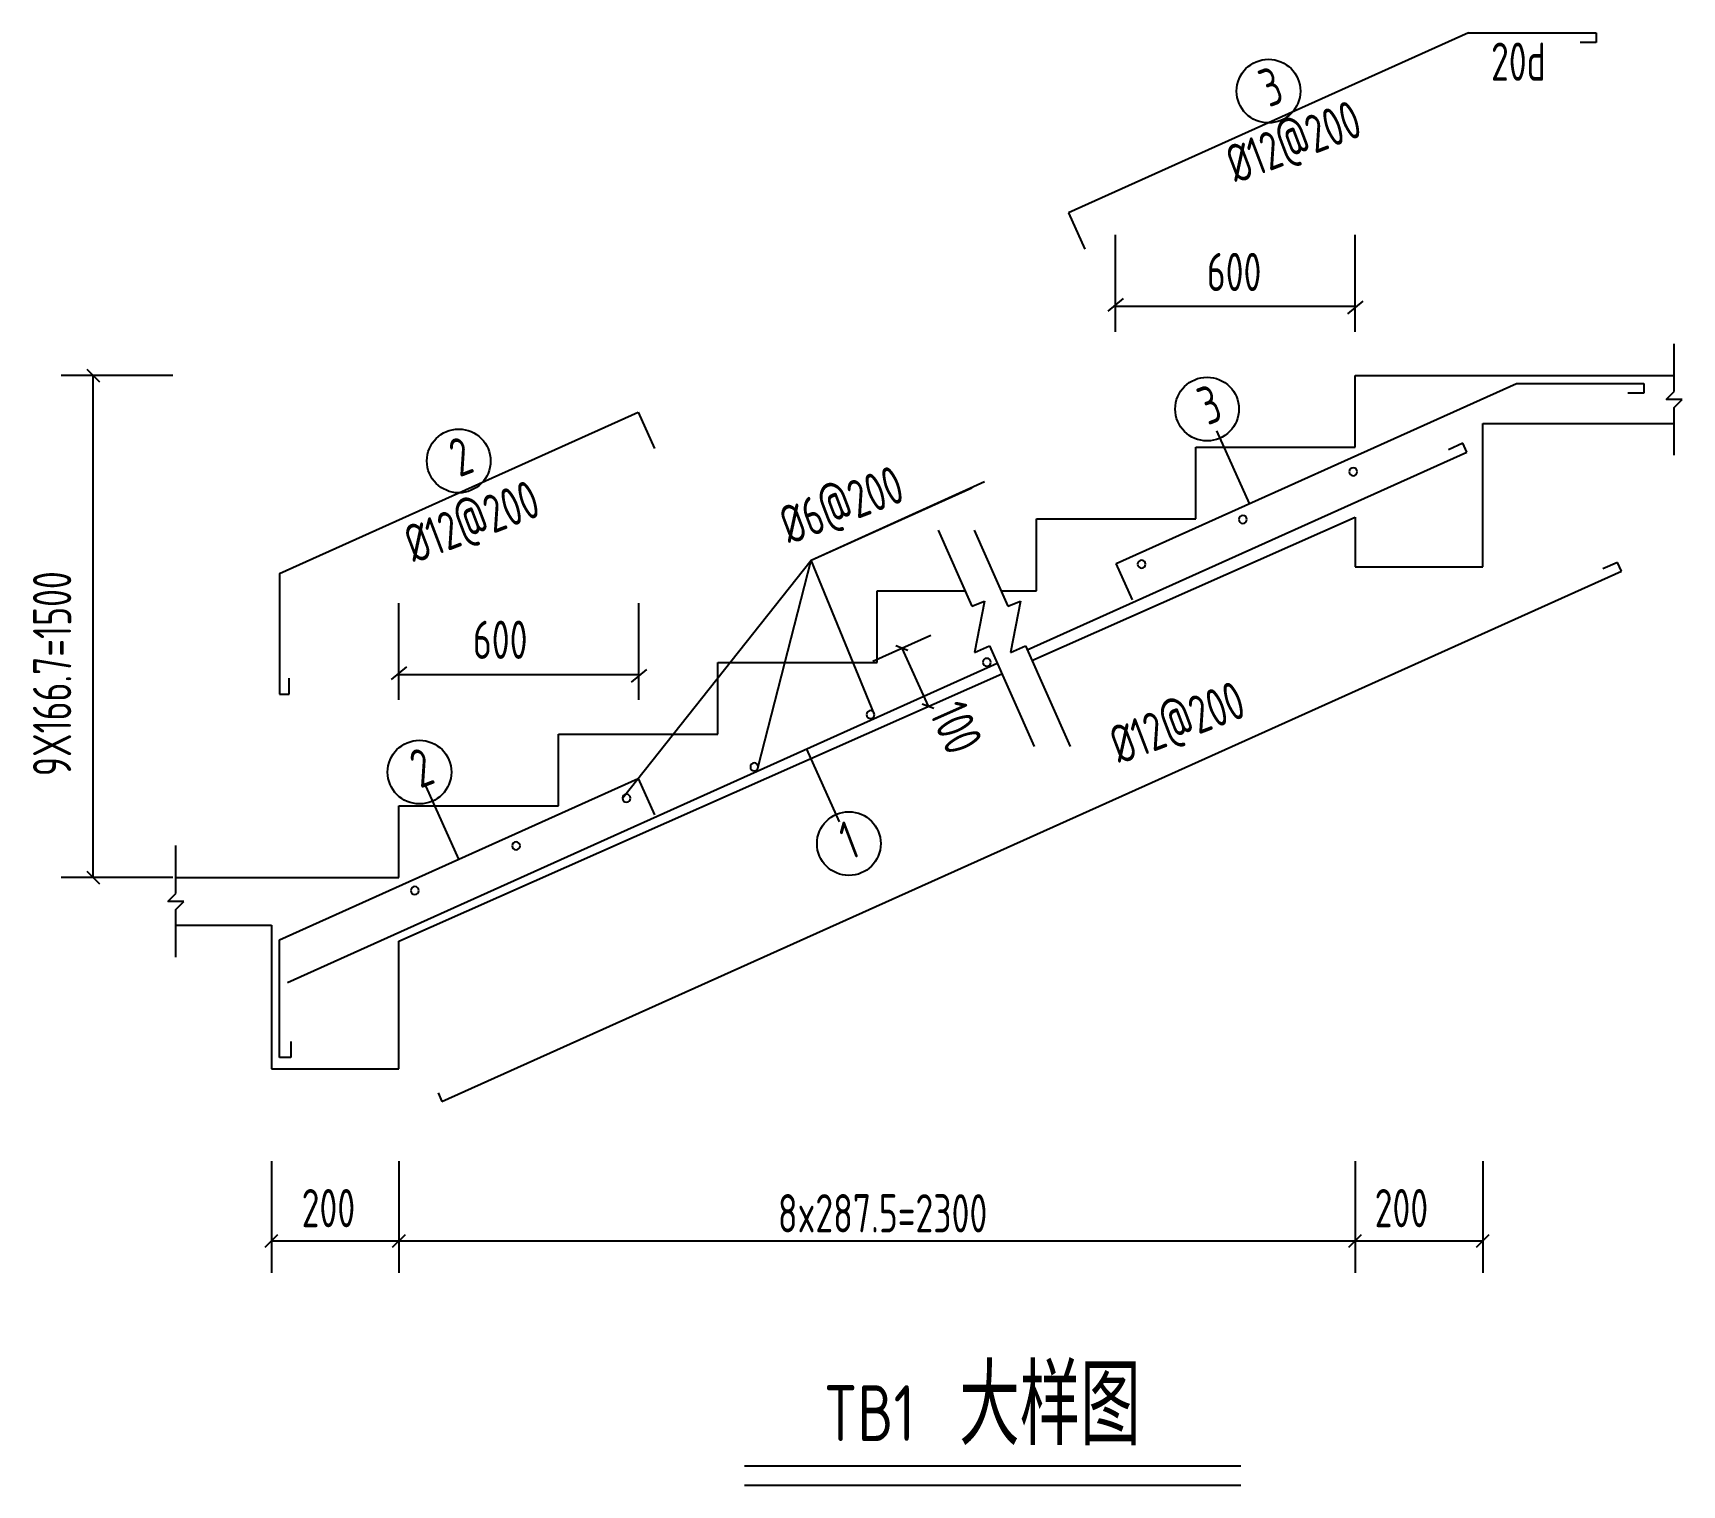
# Model space of a CAD drawing. Extents: x -84285 to -80146, y -801742 to -798096.
import ezdxf

# ---------------------------------------------------------------- set-up
doc = ezdxf.new("R2010")
doc.units = 0
doc.header["$LTSCALE"] = 1000
for name, color, linetype in [('中文', 3, 'CONTINUOUS'), ('尺寸标注', 7, 'CONTINUOUS'), ('轮廓线', 4, 'CONTINUOUS'), ('钢筋', 3, 'CONTINUOUS'), ('钢筋标注', 11, 'CONTINUOUS')]:
    doc.layers.add(name, color=color, linetype=linetype)
doc.styles.add('FSDB', font='tssdeng.shx', dxfattribs={"bigfont": 'fsdb.shx'})
doc.styles.get("Standard").update_dxf_attribs({"font": 'GBENOR', "bigfont": 'GBCBIG'})

msp = doc.modelspace()

# ---------------------------------------------------------------- linework, layer by layer
at = {"layer": '中文'}
for p, q in [((-82498.8, -801693.5, 0), (-81253.7, -801693.5, 0)), ((-82498.8, -801741.5, 0), (-81253.7, -801741.5, 0))]:
    msp.add_line(p, q, dxfattribs=at)
at = {"layer": '尺寸标注'}
for p, q in [((-81568.4, -798846.2, 0), (-81568.4, -798603, 0)), ((-80966.4, -798846.2, 0), (-80966.4, -798603, 0)), ((-81549.2, -798763, 0), (-81587.7, -798795, 0)), ((-81568.4, -798782.2, 0), (-80966.4, -798782.2, 0)), ((-81549.2, -798763, 0), (-81549.2, -798763, 0)), ((-80947.2, -798769.4, 0), (-80985.6, -798801.4, 0)), ((-84149.7, -798940.3, 0), (-84117.7, -798972.3, 0)), ((-83933.7, -798956.3, 0), (-84213.7, -798956.3, 0)), ((-84133.7, -800216.3, 0), (-84133.7, -798956.3, 0)), ((-83366.3, -799770.7, 0), (-83366.3, -799527.5, 0)), ((-82764.2, -799770.7, 0), (-82764.2, -799527.5, 0)), ((-82177.2, -799673.5, 0), (-82031.3, -799607.8, 0)), ((-82089.3, -799646.3, 0), (-82119.2, -799635, 0)), ((-82104.3, -799640.6, 0), (-82038.6, -799786.5, 0)), ((-83347.1, -799687.5, 0), (-83385.5, -799719.5, 0)), ((-83347.1, -799687.5, 0), (-83347.1, -799687.5, 0)), ((-82745, -799693.9, 0), (-82783.5, -799725.9, 0)), ((-83366.3, -799706.7, 0), (-82764.2, -799706.7, 0)), ((-82023.7, -799792.2, 0), (-82053.6, -799780.9, 0)), ((-83933.7, -800216.3, 0), (-84213.7, -800216.3, 0)), ((-84149.7, -800200.3, 0), (-84117.7, -800232.3, 0)), ((-83686.3, -800928.5, 0), (-83686.3, -801208.5, 0)), ((-83366.3, -800928.5, 0), (-83366.3, -801208.5, 0)), ((-80966.3, -800928.5, 0), (-80966.3, -801208.5, 0)), ((-80646.3, -800928.5, 0), (-80646.3, -801208.5, 0)), ((-83702.3, -801144.5, 0), (-83670.3, -801112.5, 0)), ((-83686.3, -801128.5, 0), (-83366.3, -801128.5, 0)), ((-83382.3, -801144.5, 0), (-83350.3, -801112.5, 0)), ((-83366.3, -801128.5, 0), (-80966.3, -801128.5, 0)), ((-80982.3, -801144.5, 0), (-80950.3, -801112.5, 0)), ((-80966.3, -801128.5, 0), (-80646.3, -801128.5, 0)), ((-80662.3, -801144.5, 0), (-80630.3, -801112.5, 0))]:
    msp.add_line(p, q, dxfattribs=at)
at = {"layer": '轮廓线'}
for p, q in [((-80166.3, -798996.3, 0), (-80166.3, -798876.3, 0)), ((-80966.3, -798956.3, 0), (-80806.3, -798956.3, 0)), ((-80966.3, -799136.3, 0), (-80966.3, -798956.3, 0)), ((-80806.3, -798956.3, 0), (-80166.3, -798956.3, 0)), ((-80186.3, -799016.3, 0), (-80166.3, -798996.3, 0)), ((-80146.3, -799016.3, 0), (-80186.3, -799016.3, 0)), ((-80166.3, -799036.3, 0), (-80146.3, -799016.3, 0)), ((-80166.3, -799156.3, 0), (-80166.3, -799036.3, 0)), ((-81366.3, -799136.3, 0), (-80966.3, -799136.3, 0)), ((-81366.3, -799316.3, 0), (-81366.3, -799136.3, 0)), ((-81766.3, -799316.3, 0), (-81366.3, -799316.3, 0)), ((-81766.3, -799496.3, 0), (-81766.3, -799316.3, 0)), ((-82013.2, -799344.4, 0), (-81928.5, -799535.3, 0)), ((-81922.8, -799344.4, 0), (-81838.2, -799535.3, 0)), ((-82166.3, -799676.3, 0), (-82166.3, -799496.3, 0)), ((-82166.3, -799496.3, 0), (-81945.8, -799496.3, 0)), ((-81928.5, -799535.3, 0), (-81896.5, -799522.5, 0)), ((-81896.5, -799522.5, 0), (-81922.3, -799651.7, 0)), ((-81855.5, -799496.3, 0), (-81766.3, -799496.3, 0)), ((-81838.2, -799535.3, 0), (-81806.1, -799522.5, 0)), ((-81806.1, -799522.5, 0), (-81832, -799651.7, 0)), ((-81922.3, -799651.7, 0), (-81884.4, -799634.8, 0)), ((-81884.4, -799634.8, 0), (-81772.4, -799887.3, 0)), ((-81832, -799651.7, 0), (-81794, -799634.8, 0)), ((-81794, -799634.8, 0), (-81682, -799887.3, 0)), ((-82566.3, -799676.3, 0), (-82166.3, -799676.3, 0)), ((-82566.3, -799856.3, 0), (-82566.3, -799676.3, 0)), ((-83366.3, -800376.3, 0), (-81853.2, -799705.1, 0)), ((-82966.3, -799856.3, 0), (-82566.3, -799856.3, 0)), ((-82966.3, -800036.3, 0), (-82966.3, -799856.3, 0)), ((-83366.3, -800216.3, 0), (-83366.3, -800036.3, 0)), ((-83366.3, -800036.3, 0), (-82966.3, -800036.3, 0)), ((-83926.3, -800256.3, 0), (-83926.3, -800136.3, 0)), ((-83926.3, -800216.3, 0), (-83526.3, -800216.3, 0)), ((-83526.3, -800216.3, 0), (-83366.3, -800216.3, 0)), ((-83946.3, -800276.3, 0), (-83926.3, -800256.3, 0)), ((-83906.3, -800276.3, 0), (-83946.3, -800276.3, 0)), ((-83926.3, -800296.3, 0), (-83906.3, -800276.3, 0)), ((-83926.3, -800416.3, 0), (-83926.3, -800296.3, 0)), ((-83926.3, -800336.3, 0), (-83686.3, -800336.3, 0)), ((-83686.3, -800336.3, 0), (-83686.3, -800696.3, 0)), ((-83366.3, -800376.3, 0), (-83366.3, -800376.3, 0)), ((-83366.3, -800696.3, 0), (-83366.3, -800376.3, 0)), ((-83686.3, -800696.3, 0), (-83366.3, -800696.3, 0))]:
    msp.add_line(p, q, dxfattribs=at)
at = {"layer": '轮廓线', "color": 4}
for p, q in [((-80646.3, -799076.3, 0), (-80166.3, -799076.3, 0)), ((-80646.3, -799436.3, 0), (-80646.3, -799076.3, 0)), ((-81777.7, -799671.6, 0), (-80966.3, -799311.7, 0)), ((-80966.3, -799311.7, 0), (-80966.3, -799436.3, 0)), ((-80966.3, -799311.7, 0), (-80966.3, -799311.7, 0)), ((-80966.3, -799436.3, 0), (-80646.3, -799436.3, 0))]:
    msp.add_line(p, q, dxfattribs=at)
at = {"layer": '钢筋'}
for p, q in [((-80682, -798096.3, 0), (-81686.3, -798548.2, 0)), ((-80682, -798096.3, 0), (-80362, -798096.3, 0)), ((-80362, -798120.3, 0), (-80402, -798120.3, 0)), ((-80362, -798096.3, 0), (-80362, -798120.3, 0)), ((-81686.3, -798548.2, 0), (-81645.2, -798639.4, 0)), ((-81566.3, -799428.2, 0), (-80562, -798976.3, 0)), ((-80562, -798976.3, 0), (-80242, -798976.3, 0)), ((-80242, -798976.3, 0), (-80242, -799000.3, 0)), ((-80242, -799000.3, 0), (-80282, -799000.3, 0)), ((-83666.3, -799453.2, 0), (-82766.3, -799048.2, 0)), ((-82766.3, -799048.2, 0), (-82725.2, -799139.4, 0)), ((-81789.6, -799644.8, 0), (-80686.3, -799148.3, 0)), ((-80696.1, -799126.4, 0), (-80732.6, -799142.9, 0)), ((-80686.3, -799148.3, 0), (-80696.1, -799126.4, 0)), ((-81525.2, -799519.4, 0), (-81566.3, -799428.2, 0)), ((-80308.3, -799425.3, 0), (-80344.8, -799441.7, 0)), ((-80298.4, -799447.1, 0), (-80308.3, -799425.3, 0)), ((-83666.3, -799453.2, 0), (-83666.3, -799756.3, 0)), ((-81477.1, -799977.5, 0), (-80298.4, -799447.1, 0)), ((-83646.3, -800480.3, 0), (-81864.9, -799678.7, 0)), ((-83642.3, -799756.3, 0), (-83642.3, -799716.3, 0)), ((-83666.3, -799756.3, 0), (-83642.3, -799756.3, 0)), ((-83666.3, -800373.2, 0), (-82766.3, -799968.2, 0)), ((-83258.4, -800779.1, 0), (-81477.1, -799977.5, 0)), ((-82766.3, -799968.2, 0), (-82725.2, -800059.4, 0)), ((-83666.3, -800668.2, 0), (-83666.3, -800373.2, 0)), ((-83637.3, -800628.2, 0), (-83637.3, -800668.2, 0)), ((-83637.3, -800668.2, 0), (-83666.3, -800668.2, 0)), ((-83268.3, -800757.3, 0), (-83258.4, -800779.1, 0))]:
    msp.add_line(p, q, dxfattribs=at)
for centre, start, end in [((-80971.3, -799197.8, 0), 0, 180), ((-80971.3, -799197.8, 0), 180, 0), ((-81248.4, -799317.4, 0), 0, 180), ((-81248.4, -799317.4, 0), 180, 0), ((-81502.5, -799429.8, 0), 0, 180), ((-81502.5, -799429.8, 0), 180, 0), ((-81890.9, -799676.2, 0), 0, 180), ((-81890.9, -799676.2, 0), 180, 0), ((-82182.7, -799807.5, 0), 0, 180), ((-82182.7, -799807.5, 0), 180, 0), ((-82474.5, -799938.8, 0), 0, 180), ((-82474.5, -799938.8, 0), 180, 0), ((-82795.4, -800017.3, 0), 0, 180), ((-82795.4, -800017.3, 0), 180, 0), ((-83072.5, -800136.9, 0), 0, 180), ((-83072.5, -800136.9, 0), 180, 0), ((-83326.6, -800249.3, 0), 0, 180), ((-83326.6, -800249.3, 0), 180, 0)]:
    msp.add_arc(centre, 10, start, end, dxfattribs=at)
at = {"layer": '钢筋标注'}
for p, q in [((-81231.5, -799277.5, 0), (-81313.6, -799095.2, 0)), ((-82332.1, -799420.1, 0), (-81896.8, -799222.4, 0)), ((-82332.1, -799420.1, 0), (-81928.5, -799238.2, 0)), ((-82805.4, -800017.3, 0), (-82332.1, -799420.1, 0)), ((-82464.5, -799938.8, 0), (-82332.1, -799420.1, 0)), ((-82172.7, -799807.5, 0), (-82332.1, -799420.1, 0)), ((-82343.9, -799894.2, 0), (-82261.8, -800076.6, 0)), ((-83216.3, -800170.7, 0), (-83298.4, -799988.3, 0))]:
    msp.add_line(p, q, dxfattribs=at)
for centre in [(-81184.1, -798242.2, 0), (-81338.2, -799040.4, 0), (-83216.3, -799170.7, 0), (-83314.8, -799951.8, 0), (-82237.2, -800131.3, 0)]:
    msp.add_circle(centre, 80, dxfattribs=at)

# ---------------------------------------------------------------- texts
at = {"layer": '中文', "style": 'FSDB', "width": 0.8}
for s, height, p in [('大样图', 200, (-81960.5, -801641.6, 0)), ('TB1', 140, (-82300.1, -801630.9, 0))]:
    msp.add_text(s, height=height, dxfattribs=at).set_placement(p)
at = {"layer": '尺寸标注', "width": 0.8}
for s, p in [('600', (-81339, -798744.2, 0)), ('600', (-83180.8, -799667.6, 0)), ('200', (-83610.6, -801094.4, 0)), ('8x287.5=2300', (-82415.3, -801107.3, 0)), ('200', (-80917.7, -801094.4, 0))]:
    msp.add_text(s, height=96, dxfattribs=at).set_placement(p)
for s, rotation, p in [('9X166.7=1500', 90, (-84188.8, -799961.9, 0)), ('100', 294, (-82036.3, -799803.4, 0))]:
    msp.add_text(s, height=96, rotation=rotation, dxfattribs=at).set_placement(p)
at = {"layer": '钢筋标注', "width": 0.8}
msp.add_text('20d', height=96, dxfattribs=at).set_placement((-80625.7, -798216.3, 0))
for s, p in [('3', (-81182.6, -798283.9, 0)), ('%%c12@200', (-81266, -798475.5, 0)), ('3', (-81336.7, -799082.1, 0)), ('2', (-83214.7, -799212.4, 0)), ('%%c6@200', (-82386.5, -799381.7, 0)), ('%%c12@200', (-83328.3, -799429.2, 0)), ('%%c12@200', (-81558.1, -799933.4, 0)), ('2', (-83313.2, -799993.5, 0)), ('1', (-82235.6, -800173, 0))]:
    msp.add_text(s, height=96, rotation=20.8292, dxfattribs=at).set_placement(p)

doc.saveas('drawing.dxf')
